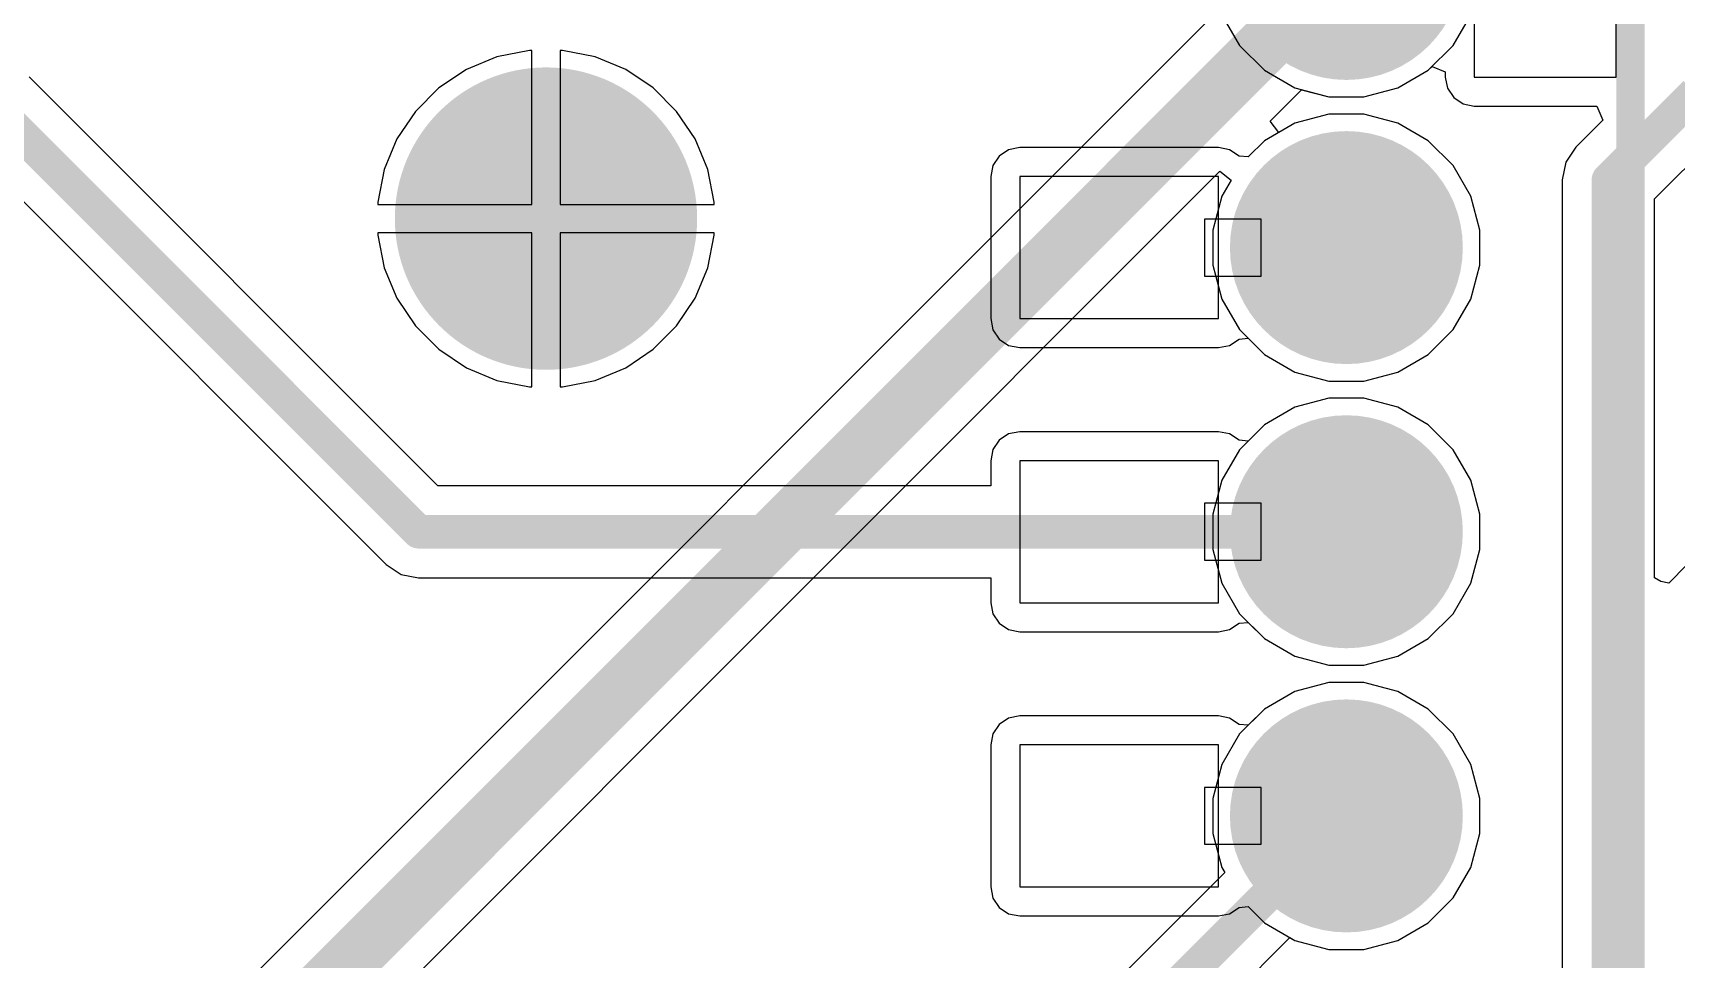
# Model space of a CAD drawing. Header units: inches. Extents: x -0.01 to 4.3, y -0.01 to 7.88.
# Drawn here: x 2.79 to 3.369, y 6.787 to 7.113 of the extents above; entities that cross this region are included whole.
import ezdxf

# ---------------------------------------------------------------- set-up
doc = ezdxf.new("R2010")
doc.units = ezdxf.units.IN
doc.header["$MEASUREMENT"] = 0
for name, color, linetype in [('Bottom Layer', 5, 'Continuous'), ('Bottom Solder', 6, 'Continuous'), ('Multi-Layer', 9, 'Continuous'), ('Pad Holes', 156, 'Continuous'), ('Top Layer', 1, 'Continuous'), ('Top Overlay', 2, 'Continuous'), ('Top Solder', 216, 'Continuous'), ('Via Holes', 16, 'Continuous')]:
    doc.layers.add(name, color=color, linetype=linetype)

# ---------------------------------------------------------------- blocks, each defined once
blk = doc.blocks.new('B___P____32')
at = {"layer": 'Bottom Layer'}
h = blk.add_hatch(color=5, dxfattribs=at)
edge = h.paths.add_edge_path()
edge.add_arc((-0.3, -0.45), 0.037, 0, 360)
h = blk.add_hatch(color=5, dxfattribs=at)
edge = h.paths.add_edge_path()
edge.add_arc((-0.3, -0.55), 0.037, 0, 360)
h = blk.add_hatch(color=5, dxfattribs=at)
edge = h.paths.add_edge_path()
edge.add_arc((-0.3, -0.65), 0.037, 0, 360)
h = blk.add_hatch(color=5, dxfattribs=at)
edge = h.paths.add_edge_path()
edge.add_arc((-0.3, -0.75), 0.037, 0, 360)
at = {"layer": 'Bottom Solder'}
h = blk.add_hatch(color=6, dxfattribs=at)
edge = h.paths.add_edge_path()
edge.add_arc((-0.3, -0.45), 0.041, 0, 360)
h = blk.add_hatch(color=6, dxfattribs=at)
edge = h.paths.add_edge_path()
edge.add_arc((-0.3, -0.55), 0.041, 0, 360)
h = blk.add_hatch(color=6, dxfattribs=at)
edge = h.paths.add_edge_path()
edge.add_arc((-0.3, -0.65), 0.041, 0, 360)
h = blk.add_hatch(color=6, dxfattribs=at)
edge = h.paths.add_edge_path()
edge.add_arc((-0.3, -0.75), 0.041, 0, 360)
at = {"layer": 'Multi-Layer'}
h = blk.add_hatch(color=9, dxfattribs=at)
edge = h.paths.add_edge_path()
edge.add_arc((-0.3, -0.45), 0.037, 0, 360)
h = blk.add_hatch(color=9, dxfattribs=at)
edge = h.paths.add_edge_path()
edge.add_arc((-0.3, -0.55), 0.037, 0, 360)
h = blk.add_hatch(color=9, dxfattribs=at)
edge = h.paths.add_edge_path()
edge.add_arc((-0.3, -0.65), 0.037, 0, 360)
h = blk.add_hatch(color=9, dxfattribs=at)
edge = h.paths.add_edge_path()
edge.add_arc((-0.3, -0.75), 0.037, 0, 360)
at = {"layer": 'Pad Holes'}
h = blk.add_hatch(color=7, dxfattribs=at)
edge = h.paths.add_edge_path()
edge.add_arc((-0.3, -0.45), 0.02, 0, 360)
h = blk.add_hatch(color=7, dxfattribs=at)
edge = h.paths.add_edge_path()
edge.add_arc((-0.3, -0.55), 0.02, 0, 360)
h = blk.add_hatch(color=7, dxfattribs=at)
edge = h.paths.add_edge_path()
edge.add_arc((-0.3, -0.65), 0.02, 0, 360)
at = {"layer": 'Top Layer'}
h = blk.add_hatch(color=1, dxfattribs=at)
edge = h.paths.add_edge_path()
edge.add_arc((-0.3, -0.45), 0.037, 0, 360)
h = blk.add_hatch(color=1, dxfattribs=at)
edge = h.paths.add_edge_path()
edge.add_arc((-0.3, -0.55), 0.037, 0, 360)
h = blk.add_hatch(color=1, dxfattribs=at)
edge = h.paths.add_edge_path()
edge.add_arc((-0.3, -0.65), 0.037, 0, 360)
h = blk.add_hatch(color=1, dxfattribs=at)
edge = h.paths.add_edge_path()
edge.add_arc((-0.3, -0.75), 0.037, 0, 360)
at = {"layer": 'Top Solder'}
h = blk.add_hatch(color=216, dxfattribs=at)
edge = h.paths.add_edge_path()
edge.add_arc((-0.3, -0.45), 0.041, 0, 360)
h = blk.add_hatch(color=216, dxfattribs=at)
edge = h.paths.add_edge_path()
edge.add_arc((-0.3, -0.55), 0.041, 0, 360)
h = blk.add_hatch(color=216, dxfattribs=at)
edge = h.paths.add_edge_path()
edge.add_arc((-0.3, -0.65), 0.041, 0, 360)
h = blk.add_hatch(color=216, dxfattribs=at)
edge = h.paths.add_edge_path()
edge.add_arc((-0.3, -0.75), 0.041, 0, 360)
at = {"layer": 'Bottom Layer'}
for p, q in [((-0.255, -0.425), (-0.255, -0.475)), ((-0.185, -0.425), (-0.255, -0.425)), ((-0.185, -0.475), (-0.185, -0.425)), ((-0.27, -0.44), (-0.27, -0.46)), ((-0.25, -0.44), (-0.27, -0.44)), ((-0.25, -0.46), (-0.25, -0.44)), ((-0.27, -0.46), (-0.25, -0.46)), ((-0.255, -0.475), (-0.185, -0.475)), ((-0.255, -0.525), (-0.255, -0.575)), ((-0.185, -0.525), (-0.255, -0.525)), ((-0.185, -0.575), (-0.185, -0.525)), ((-0.27, -0.54), (-0.27, -0.56)), ((-0.25, -0.54), (-0.27, -0.54)), ((-0.25, -0.56), (-0.25, -0.54)), ((-0.27, -0.56), (-0.25, -0.56)), ((-0.255, -0.575), (-0.185, -0.575)), ((-0.255, -0.625), (-0.255, -0.675)), ((-0.185, -0.625), (-0.255, -0.625)), ((-0.185, -0.675), (-0.185, -0.625)), ((-0.27, -0.64), (-0.27, -0.66)), ((-0.25, -0.64), (-0.27, -0.64)), ((-0.25, -0.66), (-0.25, -0.64)), ((-0.27, -0.66), (-0.25, -0.66)), ((-0.255, -0.675), (-0.185, -0.675)), ((-0.345, -0.71), (-0.395, -0.71)), ((-0.395, -0.71), (-0.395, -0.79)), ((-0.345, -0.79), (-0.345, -0.71))]:
    blk.add_line(p, q, dxfattribs=at)
at = {"layer": 'Top Overlay'}
blk.add_lwpolyline([(-0.4, 1.05, 0.01, 0.01, 0), (-0.4, -1.05, 0.01, 0.01, 0)], format="xyseb", dxfattribs=at)

msp = doc.modelspace()

# ---------------------------------------------------------------- hatches: boundary and pattern name
at = {"layer": 'Bottom Layer'}
h = msp.add_hatch(color=5, dxfattribs=at)
edge = h.paths.add_edge_path()
edge.add_arc((2.971, 7.048), 0.04921, 0, 360)
at = {"layer": 'Bottom Solder'}
h = msp.add_hatch(color=6, dxfattribs=at)
edge = h.paths.add_edge_path()
edge.add_arc((2.971, 7.048), 0.05321, 0, 360)
at = {"layer": 'Top Layer'}
h = msp.add_hatch(color=1, dxfattribs=at)
edge = h.paths.add_edge_path()
edge.add_arc((2.971, 7.048), 0.04921, 0, 360)
at = {"layer": 'Top Solder'}
h = msp.add_hatch(color=216, dxfattribs=at)
edge = h.paths.add_edge_path()
edge.add_arc((2.971, 7.048), 0.05321, 0, 360)
at = {"layer": 'Via Holes'}
h = msp.add_hatch(color=7, dxfattribs=at)
edge = h.paths.add_edge_path()
edge.add_arc((2.971, 7.048), 0.02953, 0, 360)

# ---------------------------------------------------------------- linework, layer by layer
at = {"layer": 'Bottom Layer'}
for p, q in [((3.20896, 7.11965), (3.21515, 7.10894)), ((2.95373, 7.10494), (2.94295, 7.10047)), ((2.96517, 7.10721), (2.95373, 7.10494)), ((2.966, 7.10721), (2.96517, 7.10721)), ((2.966, 7.053), (2.966, 7.10721)), ((2.97683, 7.10721), (2.976, 7.10721)), ((2.976, 7.10721), (2.976, 7.053)), ((2.98827, 7.10494), (2.97683, 7.10721)), ((2.99905, 7.10047), (2.98827, 7.10494)), ((3.21515, 7.10894), (3.2239, 7.10019)), ((2.94295, 7.10047), (2.93325, 7.09399)), ((3.00875, 7.09399), (2.99905, 7.10047)), ((3.2239, 7.10019), (3.23461, 7.094)), ((3.2709, 7.094), (3.28161, 7.10019)), ((3.28161, 7.10019), (3.28294, 7.10151)), ((3.28294, 7.10151), (3.28756, 7.0996)), ((3.28756, 7.0996), (3.28756, 7.0978)), ((2.93288, 6.95401), (2.78901, 7.09788)), ((2.93325, 7.09399), (2.92501, 7.08575)), ((3.01699, 7.08575), (3.00875, 7.09399)), ((3.23461, 7.094), (3.24657, 7.0908)), ((3.25894, 7.0908), (3.2709, 7.094)), ((3.28756, 7.0978), (3.28834, 7.09389)), ((3.28834, 7.09389), (3.29055, 7.09059)), ((3.24657, 7.0908), (3.25894, 7.0908)), ((3.29055, 7.09059), (3.29385, 7.08838)), ((3.29385, 7.08838), (3.29776, 7.0876)), ((3.29776, 7.0876), (3.34096, 7.0876)), ((3.34096, 7.0876), (3.34303, 7.0826)), ((2.92501, 7.08575), (2.91853, 7.07605)), ((3.02347, 7.07605), (3.01699, 7.08575)), ((3.23461, 7.08159), (3.2239, 7.0754)), ((3.24657, 7.0848), (3.23461, 7.08159)), ((3.25894, 7.0848), (3.24657, 7.0848)), ((3.2709, 7.08159), (3.25894, 7.0848)), ((3.28161, 7.0754), (3.2709, 7.08159)), ((3.34303, 7.0826), (3.33353, 7.0731)), ((2.91853, 7.07605), (2.91406, 7.06527)), ((3.02794, 7.06527), (3.02347, 7.07605)), ((3.2239, 7.0754), (3.21818, 7.06969)), ((3.29037, 7.06665), (3.28161, 7.0754)), ((3.36122, 7.05492), (3.38707, 7.08077)), ((3.13055, 7.07), (3.12834, 7.0667)), ((3.13385, 7.07222), (3.13055, 7.07)), ((3.13776, 7.07299), (3.13385, 7.07222)), ((3.20776, 7.07299), (3.13776, 7.07299)), ((3.21166, 7.07222), (3.20776, 7.07299)), ((3.21497, 7.07001), (3.21166, 7.07222)), ((3.21818, 7.06969), (3.21497, 7.07001)), ((3.33353, 7.0731), (3.33002, 7.06784)), ((2.91406, 7.06527), (2.91179, 7.05383)), ((3.03021, 7.05383), (3.02794, 7.06527)), ((3.12834, 7.0667), (3.12756, 7.0628)), ((3.29655, 7.05594), (3.29037, 7.06665)), ((3.33002, 7.06784), (3.32878, 7.06163)), ((2.78295, 7.05807), (2.9147, 6.92633)), ((3.12756, 7.0628), (3.12756, 7.0128)), ((3.32878, 7.06163), (3.32878, 6.69157)), ((2.91179, 7.05383), (2.91179, 7.053)), ((2.91179, 7.053), (2.966, 7.053)), ((2.976, 7.053), (3.03021, 7.053)), ((3.03021, 7.053), (3.03021, 7.05383)), ((3.29976, 7.04398), (3.29655, 7.05594)), ((3.36122, 6.9216), (3.36122, 7.05492)), ((2.966, 7.043), (2.91179, 7.043)), ((2.91179, 7.043), (2.91179, 7.04217)), ((2.91179, 7.04217), (2.91406, 7.03073)), ((2.966, 6.98879), (2.966, 7.043)), ((3.03021, 7.043), (2.976, 7.043)), ((2.976, 7.043), (2.976, 6.98879)), ((3.02794, 7.03073), (3.03021, 7.04217)), ((3.03021, 7.04217), (3.03021, 7.043)), ((3.29976, 7.03161), (3.29976, 7.04398)), ((2.91406, 7.03073), (2.91853, 7.01995)), ((3.02347, 7.01995), (3.02794, 7.03073)), ((3.29655, 7.01965), (3.29976, 7.03161)), ((2.91853, 7.01995), (2.92501, 7.01025)), ((3.01699, 7.01025), (3.02347, 7.01995)), ((3.29037, 7.00894), (3.29655, 7.01965)), ((3.12756, 7.0128), (3.12834, 7.00889)), ((2.92501, 7.01025), (2.93325, 7.00201)), ((3.00875, 7.00201), (3.01699, 7.01025)), ((3.12834, 7.00889), (3.13055, 7.00559)), ((3.21497, 7.00559), (3.21818, 7.0059)), ((3.21818, 7.0059), (3.2239, 7.00019)), ((3.28161, 7.00019), (3.29037, 7.00894)), ((2.93325, 7.00201), (2.94295, 6.99553)), ((2.99905, 6.99553), (3.00875, 7.00201)), ((3.13055, 7.00559), (3.13385, 7.00338)), ((3.13385, 7.00338), (3.13776, 7.0026)), ((3.13776, 7.0026), (3.20776, 7.0026)), ((3.20776, 7.0026), (3.21166, 7.00338)), ((3.21166, 7.00338), (3.21497, 7.00559)), ((3.2239, 7.00019), (3.23461, 6.994)), ((3.2709, 6.994), (3.28161, 7.00019)), ((2.94295, 6.99553), (2.95373, 6.99106)), ((2.98827, 6.99106), (2.99905, 6.99553)), ((2.95373, 6.99106), (2.96517, 6.98879)), ((2.96517, 6.98879), (2.966, 6.98879)), ((2.976, 6.98879), (2.97683, 6.98879)), ((2.97683, 6.98879), (2.98827, 6.99106)), ((3.23461, 6.994), (3.24657, 6.9908)), ((3.24657, 6.9908), (3.25894, 6.9908)), ((3.25894, 6.9908), (3.2709, 6.994)), ((3.24657, 6.9848), (3.23461, 6.98159)), ((3.25894, 6.9848), (3.24657, 6.9848)), ((3.2709, 6.98159), (3.25894, 6.9848)), ((3.23461, 6.98159), (3.2239, 6.9754)), ((3.28161, 6.9754), (3.2709, 6.98159)), ((3.13385, 6.97222), (3.13055, 6.97)), ((3.13776, 6.97299), (3.13385, 6.97222)), ((3.20776, 6.97299), (3.13776, 6.97299)), ((3.21166, 6.97222), (3.20776, 6.97299)), ((3.21497, 6.97), (3.21166, 6.97222)), ((3.2239, 6.9754), (3.21818, 6.96969)), ((3.29037, 6.96665), (3.28161, 6.9754)), ((3.12834, 6.9667), (3.12756, 6.9628)), ((3.13055, 6.97), (3.12834, 6.9667)), ((3.21818, 6.96969), (3.21497, 6.97)), ((3.29655, 6.95594), (3.29037, 6.96665)), ((3.12756, 6.9628), (3.12756, 6.95401)), ((3.12756, 6.95401), (2.93288, 6.95401)), ((3.29976, 6.94398), (3.29655, 6.95594)), ((3.29976, 6.93161), (3.29976, 6.94398)), ((3.29655, 6.91965), (3.29976, 6.93161)), ((2.9147, 6.92633), (2.91996, 6.92281)), ((3.3726, 6.92612), (3.36622, 6.91974)), ((2.91996, 6.92281), (2.92616, 6.92158)), ((2.92616, 6.92158), (3.12756, 6.92158)), ((3.12756, 6.92158), (3.12756, 6.9128)), ((3.29037, 6.90894), (3.29655, 6.91965)), ((3.36347, 6.92027), (3.36122, 6.9216)), ((3.36622, 6.91974), (3.36347, 6.92027)), ((3.12756, 6.9128), (3.12834, 6.90889)), ((3.12834, 6.90889), (3.13055, 6.90559)), ((3.28161, 6.90019), (3.29037, 6.90894)), ((3.13055, 6.90559), (3.13385, 6.90338)), ((3.13385, 6.90338), (3.13776, 6.9026)), ((3.13776, 6.9026), (3.20776, 6.9026)), ((3.20776, 6.9026), (3.21166, 6.90338)), ((3.21166, 6.90338), (3.21497, 6.90559)), ((3.21497, 6.90559), (3.21818, 6.9059)), ((3.21818, 6.9059), (3.2239, 6.90019)), ((3.2239, 6.90019), (3.23461, 6.894)), ((3.2709, 6.894), (3.28161, 6.90019)), ((3.23461, 6.894), (3.24657, 6.8908)), ((3.24657, 6.8908), (3.25894, 6.8908)), ((3.25894, 6.8908), (3.2709, 6.894)), ((3.24657, 6.8848), (3.23461, 6.88159)), ((3.25894, 6.8848), (3.24657, 6.8848)), ((3.2709, 6.88159), (3.25894, 6.8848)), ((3.23461, 6.88159), (3.2239, 6.8754)), ((3.28161, 6.8754), (3.2709, 6.88159)), ((3.13776, 6.87299), (3.13385, 6.87222)), ((3.20776, 6.87299), (3.13776, 6.87299)), ((3.21166, 6.87222), (3.20776, 6.87299)), ((3.2239, 6.8754), (3.21818, 6.86969)), ((3.29037, 6.86665), (3.28161, 6.8754)), ((3.13055, 6.87), (3.12834, 6.8667)), ((3.13385, 6.87222), (3.13055, 6.87)), ((3.21497, 6.87), (3.21166, 6.87222)), ((3.21818, 6.86969), (3.21497, 6.87)), ((3.12834, 6.8667), (3.12756, 6.8628)), ((3.12756, 6.8628), (3.12756, 6.8128)), ((3.29655, 6.85594), (3.29037, 6.86665)), ((3.29976, 6.84398), (3.29655, 6.85594)), ((3.29976, 6.83161), (3.29976, 6.84398)), ((3.29655, 6.81965), (3.29976, 6.83161)), ((3.29037, 6.80894), (3.29655, 6.81965)), ((3.12756, 6.8128), (3.12834, 6.80889)), ((3.28161, 6.80019), (3.29037, 6.80894)), ((3.12834, 6.80889), (3.13055, 6.80559)), ((3.13055, 6.80559), (3.13385, 6.80338)), ((3.13385, 6.80338), (3.13776, 6.8026)), ((3.20776, 6.8026), (3.21166, 6.80338)), ((3.21166, 6.80338), (3.21497, 6.80559)), ((3.21497, 6.80559), (3.21818, 6.8059)), ((3.21818, 6.8059), (3.2239, 6.80019)), ((3.13776, 6.8026), (3.20776, 6.8026)), ((3.2239, 6.80019), (3.23461, 6.794)), ((3.2709, 6.794), (3.28161, 6.80019)), ((3.23461, 6.794), (3.24657, 6.7908)), ((3.25894, 6.7908), (3.2709, 6.794)), ((3.24657, 6.7908), (3.25894, 6.7908))]:
    msp.add_line(p, q, dxfattribs=at)
for points in [[(3.345, 7.06163, 0.01181, 0.01181, 0), (3.37561, 7.09224, 0.01181, 0.01181, 0)], [(2.77754, 7.08642, 0.01181, 0.01181, 0), (2.92616, 6.9378, 0.01181, 0.01181, 0)], [(3.345, 5.40255, 0.01181, 0.01181, 0), (3.345, 7.06163, 0.01181, 0.01181, 0)], [(2.92616, 6.9378, 0.01181, 0.01181, 0), (3.25276, 6.9378, 0.01181, 0.01181, 0)]]:
    msp.add_lwpolyline(points, format="xyseb", dxfattribs=at)
for points in [[(3.34205, 7.06163, 0.00591, 0.00591, 1), (3.34795, 7.06163, 0.00591, 0.00591, 1)], [(3.34205, 7.06163, 0.00591, 0.00591, 1), (3.34795, 7.06163, 0.00591, 0.00591, 1)], [(2.92321, 6.9378, 0.00591, 0.00591, 1), (2.92912, 6.9378, 0.00591, 0.00591, 1)], [(2.92321, 6.9378, 0.00591, 0.00591, 1), (2.92912, 6.9378, 0.00591, 0.00591, 1)], [(3.2498, 6.9378, 0.00591, 0.00591, 1), (3.25571, 6.9378, 0.00591, 0.00591, 1)]]:
    msp.add_lwpolyline(points, format="xyseb", close=True, dxfattribs=at)
at = {"layer": 'Top Layer'}
for p, q in [((3.20833, 7.12198), (2.79169, 6.70534)), ((3.29037, 7.10894), (3.29655, 7.11965)), ((2.95373, 7.10494), (2.94295, 7.10047)), ((2.96517, 7.10721), (2.95373, 7.10494)), ((2.966, 7.10721), (2.96517, 7.10721)), ((2.966, 7.053), (2.966, 7.10721)), ((2.97683, 7.10721), (2.976, 7.10721)), ((2.976, 7.10721), (2.976, 7.053)), ((2.98827, 7.10494), (2.97683, 7.10721)), ((2.99905, 7.10047), (2.98827, 7.10494)), ((3.28161, 7.10019), (3.29037, 7.10894)), ((2.94295, 7.10047), (2.93325, 7.09399)), ((3.00875, 7.09399), (2.99905, 7.10047)), ((3.2709, 7.094), (3.28161, 7.10019)), ((2.93325, 7.09399), (2.92501, 7.08575)), ((3.01699, 7.08575), (3.00875, 7.09399)), ((3.22592, 7.08234), (3.23695, 7.09337)), ((3.23695, 7.09337), (3.24657, 7.0908)), ((3.25894, 7.0908), (3.2709, 7.094)), ((3.24657, 7.0908), (3.25894, 7.0908)), ((2.92501, 7.08575), (2.91853, 7.07605)), ((3.02347, 7.07605), (3.01699, 7.08575)), ((3.22899, 7.07834), (3.22592, 7.08234)), ((3.23461, 7.08159), (3.22899, 7.07834)), ((3.24657, 7.0848), (3.23461, 7.08159)), ((3.25894, 7.0848), (3.24657, 7.0848)), ((3.2709, 7.08159), (3.25894, 7.0848)), ((3.28161, 7.0754), (3.2709, 7.08159)), ((2.91853, 7.07605), (2.91406, 7.06527)), ((3.02794, 7.06527), (3.02347, 7.07605)), ((3.29037, 7.06665), (3.28161, 7.0754)), ((2.82623, 6.68266), (3.20821, 7.06464)), ((2.91406, 7.06527), (2.91179, 7.05383)), ((3.03021, 7.05383), (3.02794, 7.06527)), ((3.20821, 7.06464), (3.21221, 7.06157)), ((3.29655, 7.05594), (3.29037, 7.06665)), ((3.21221, 7.06157), (3.20896, 7.05594)), ((2.91179, 7.05383), (2.91179, 7.053)), ((2.91179, 7.053), (2.966, 7.053)), ((2.976, 7.053), (3.03021, 7.053)), ((3.03021, 7.053), (3.03021, 7.05383)), ((3.20896, 7.05594), (3.20576, 7.04398)), ((3.29976, 7.04398), (3.29655, 7.05594)), ((2.966, 7.043), (2.91179, 7.043)), ((2.91179, 7.043), (2.91179, 7.04217)), ((2.91179, 7.04217), (2.91406, 7.03073)), ((2.966, 6.98879), (2.966, 7.043)), ((3.03021, 7.043), (2.976, 7.043)), ((2.976, 7.043), (2.976, 6.98879)), ((3.02794, 7.03073), (3.03021, 7.04217)), ((3.03021, 7.04217), (3.03021, 7.043)), ((3.20576, 7.04398), (3.20576, 7.03161)), ((3.29976, 7.03161), (3.29976, 7.04398)), ((2.91406, 7.03073), (2.91853, 7.01995)), ((3.02347, 7.01995), (3.02794, 7.03073)), ((3.20576, 7.03161), (3.20896, 7.01965)), ((3.29655, 7.01965), (3.29976, 7.03161)), ((2.91853, 7.01995), (2.92501, 7.01025)), ((3.01699, 7.01025), (3.02347, 7.01995)), ((3.20896, 7.01965), (3.21515, 7.00894)), ((3.29037, 7.00894), (3.29655, 7.01965)), ((2.92501, 7.01025), (2.93325, 7.00201)), ((3.00875, 7.00201), (3.01699, 7.01025)), ((3.21515, 7.00894), (3.2239, 7.00019)), ((3.28161, 7.00019), (3.29037, 7.00894)), ((2.93325, 7.00201), (2.94295, 6.99553)), ((2.99905, 6.99553), (3.00875, 7.00201)), ((3.2239, 7.00019), (3.23461, 6.994)), ((3.2709, 6.994), (3.28161, 7.00019)), ((2.94295, 6.99553), (2.95373, 6.99106)), ((2.98827, 6.99106), (2.99905, 6.99553)), ((2.95373, 6.99106), (2.96517, 6.98879)), ((2.96517, 6.98879), (2.966, 6.98879)), ((2.976, 6.98879), (2.97683, 6.98879)), ((2.97683, 6.98879), (2.98827, 6.99106)), ((3.23461, 6.994), (3.24657, 6.9908)), ((3.24657, 6.9908), (3.25894, 6.9908)), ((3.25894, 6.9908), (3.2709, 6.994)), ((3.24657, 6.9848), (3.23461, 6.98159)), ((3.25894, 6.9848), (3.24657, 6.9848)), ((3.2709, 6.98159), (3.25894, 6.9848)), ((3.23461, 6.98159), (3.2239, 6.9754)), ((3.28161, 6.9754), (3.2709, 6.98159)), ((3.2239, 6.9754), (3.21515, 6.96665)), ((3.29037, 6.96665), (3.28161, 6.9754)), ((3.21515, 6.96665), (3.20896, 6.95594)), ((3.29655, 6.95594), (3.29037, 6.96665)), ((3.20896, 6.95594), (3.20576, 6.94398)), ((3.29976, 6.94398), (3.29655, 6.95594)), ((3.20576, 6.94398), (3.20576, 6.93161)), ((3.29976, 6.93161), (3.29976, 6.94398)), ((3.20576, 6.93161), (3.20896, 6.91965)), ((3.29655, 6.91965), (3.29976, 6.93161)), ((3.20896, 6.91965), (3.21515, 6.90894)), ((3.29037, 6.90894), (3.29655, 6.91965)), ((3.21515, 6.90894), (3.2239, 6.90019)), ((3.28161, 6.90019), (3.29037, 6.90894)), ((3.2239, 6.90019), (3.23461, 6.894)), ((3.2709, 6.894), (3.28161, 6.90019)), ((3.23461, 6.894), (3.24657, 6.8908)), ((3.24657, 6.8908), (3.25894, 6.8908)), ((3.25894, 6.8908), (3.2709, 6.894)), ((3.24657, 6.8848), (3.23461, 6.88159)), ((3.25894, 6.8848), (3.24657, 6.8848)), ((3.2709, 6.88159), (3.25894, 6.8848)), ((3.23461, 6.88159), (3.2239, 6.8754)), ((3.28161, 6.8754), (3.2709, 6.88159)), ((3.2239, 6.8754), (3.21515, 6.86665)), ((3.29037, 6.86665), (3.28161, 6.8754)), ((3.21515, 6.86665), (3.20896, 6.85594)), ((3.29655, 6.85594), (3.29037, 6.86665)), ((3.20896, 6.85594), (3.20576, 6.84398)), ((3.29976, 6.84398), (3.29655, 6.85594)), ((3.20576, 6.84398), (3.20576, 6.83161)), ((3.29976, 6.83161), (3.29976, 6.84398)), ((3.20576, 6.83161), (3.20896, 6.81965)), ((3.29655, 6.81965), (3.29976, 6.83161)), ((3.20995, 6.81793), (2.88353, 6.49151)), ((3.20896, 6.81965), (3.20995, 6.81793)), ((3.29037, 6.80894), (3.29655, 6.81965)), ((3.28161, 6.80019), (3.29037, 6.80894)), ((3.2709, 6.794), (3.28161, 6.80019)), ((2.91122, 6.47332), (3.23289, 6.79499)), ((3.23289, 6.79499), (3.23461, 6.794)), ((3.23461, 6.794), (3.24657, 6.7908)), ((3.25894, 6.7908), (3.2709, 6.794)), ((3.24657, 6.7908), (3.25894, 6.7908))]:
    msp.add_line(p, q, dxfattribs=at)
for points in [[(2.806, 6.69104, 0.01969, 0.01969, 0), (3.25276, 7.1378, 0.01969, 0.01969, 0)], [(2.895, 6.48004, 0.01181, 0.01181, 0), (3.25276, 6.8378, 0.01181, 0.01181, 0)]]:
    msp.add_lwpolyline(points, format="xyseb", dxfattribs=at)
msp.add_lwpolyline([(3.2498, 6.8378, 0.00591, 0.00591, 1), (3.25571, 6.8378, 0.00591, 0.00591, 1)], format="xyseb", close=True, dxfattribs=at)

# ---------------------------------------------------------------- block references
at = {"rotation": 180}
msp.add_blockref('B___P____32', (2.95276, 6.3878), dxfattribs=at)

doc.saveas('drawing.dxf')
